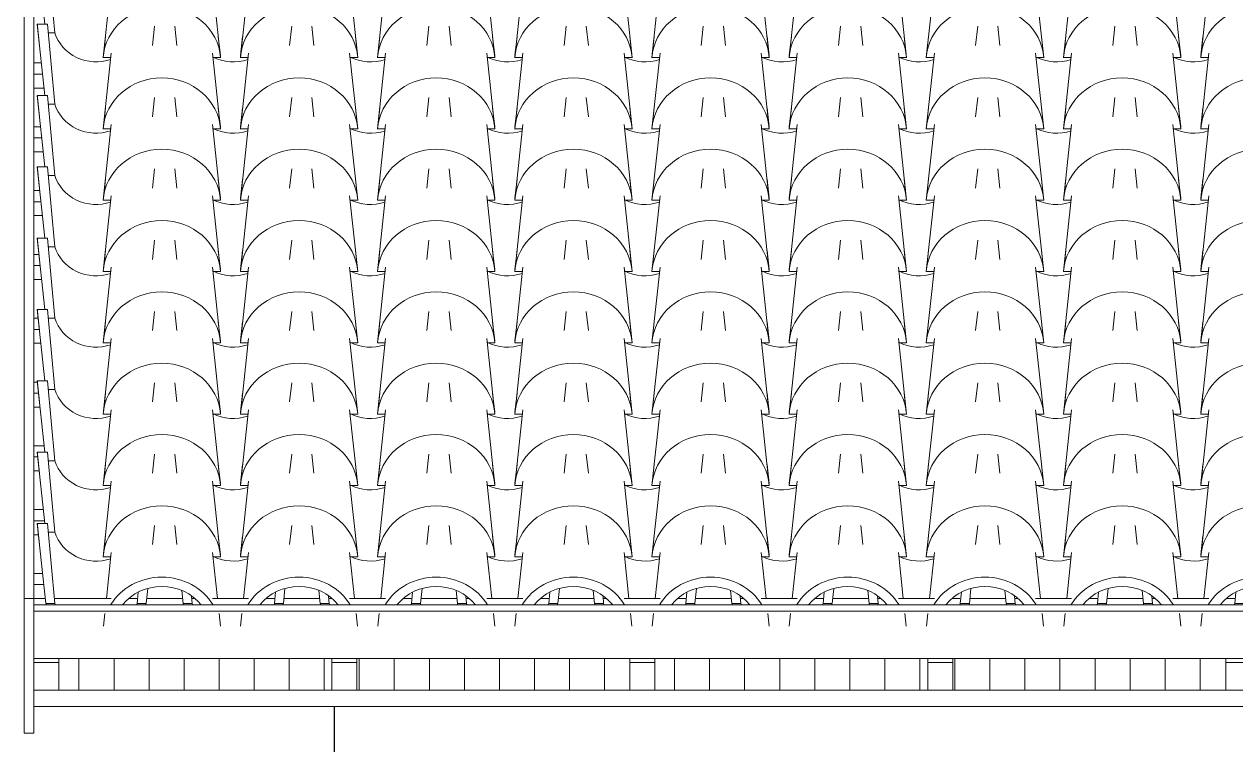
# Model space of a CAD drawing. Header units: millimetres. Extents: x -12976 to 58202, y -2238 to 7407.
# Drawn here: x 37338 to 39759, y 3994 to 5435 of the extents above; entities that cross this region are included whole.
import ezdxf

# ---------------------------------------------------------------- set-up
doc = ezdxf.new("R2010")
doc.units = ezdxf.units.MM
for name, color, linetype, lineweight in [('A-GLAZ-CURT', 52, 'Continuous', 9), ('A-GLAZ-CWMG', 51, 'Continuous', 9), ('A-ROOF', 132, 'Continuous', 9), ('A-ROOF-OTLN', 132, 'Continuous', 9), ('A-ROOF-PATT', 132, 'Continuous', 9), ('A-WALL', 113, 'Continuous', 25)]:
    doc.layers.add(name, color=color, linetype=linetype, lineweight=lineweight)

# ---------------------------------------------------------------- blocks, each defined once
blk = doc.blocks.new('Rectangular Mullion - Ripa-4229792-FACHADA LATERAL ESQUERDA')
at = {"layer": 'A-GLAZ-CWMG'}
for p, q in [((3217.5, 4336.5), (3199.7, 4336.5)), ((3219.9, 4314.2), (3199.7, 4314.2)), ((3222.9, 4286.3), (3199.7, 4286.3)), ((3497, 4286.3), (3425.3, 4286.3)), ((3771.1, 4286.3), (3699.4, 4286.3)), ((4045.2, 4286.3), (3973.5, 4286.3)), ((4319.3, 4286.3), (4247.6, 4286.3)), ((4593.4, 4286.3), (4521.7, 4286.3)), ((4867.5, 4286.3), (4795.8, 4286.3)), ((5141.6, 4286.3), (5069.9, 4286.3)), ((5415.7, 4286.3), (5344, 4286.3))]:
    blk.add_line(p, q, dxfattribs=at)
blk = doc.blocks.new('Rectangular Mullion - Ripa-V129-FACHADA LATERAL ESQUERDA')
at = {"layer": 'A-GLAZ-CWMG'}
for p, q in [((3219.1, 4464.1), (3199.7, 4464.1)), ((3221.5, 4441.8), (3199.7, 4441.8)), ((3209.2, 4413.9), (3199.7, 4413.9))]:
    blk.add_line(p, q, dxfattribs=at)
blk = doc.blocks.new('Rectangular Mullion - Ripa-V130-FACHADA LATERAL ESQUERDA')
at = {"layer": 'A-GLAZ-CWMG'}
for p, q in [((3220.7, 4591.6), (3199.7, 4591.6)), ((3207.9, 4569.4), (3199.7, 4569.4)), ((3210.8, 4541.5), (3199.7, 4541.5))]:
    blk.add_line(p, q, dxfattribs=at)
blk = doc.blocks.new('Rectangular Mullion - Ripa-V131-FACHADA LATERAL ESQUERDA')
at = {"layer": 'A-GLAZ-CWMG'}
for p, q in [((3207.1, 4719.2), (3199.7, 4719.2)), ((3209.5, 4696.9), (3199.7, 4696.9)), ((3212.4, 4669.1), (3199.7, 4669.1))]:
    blk.add_line(p, q, dxfattribs=at)
blk = doc.blocks.new('Rectangular Mullion - Ripa-V132-FACHADA LATERAL ESQUERDA')
at = {"layer": 'A-GLAZ-CWMG'}
for p, q in [((3208.7, 4846.8), (3199.7, 4846.8)), ((3211.1, 4824.5), (3199.7, 4824.5)), ((3214, 4796.7), (3199.7, 4796.7))]:
    blk.add_line(p, q, dxfattribs=at)
blk = doc.blocks.new('Rectangular Mullion - Ripa-V133-FACHADA LATERAL ESQUERDA')
at = {"layer": 'A-GLAZ-CWMG'}
for p, q in [((3210.3, 4974.4), (3199.7, 4974.4)), ((3212.7, 4952.1), (3199.7, 4952.1)), ((3215.7, 4924.2), (3199.7, 4924.2))]:
    blk.add_line(p, q, dxfattribs=at)
blk = doc.blocks.new('Rectangular Mullion - Ripa-V134-FACHADA LATERAL ESQUERDA')
at = {"layer": 'A-GLAZ-CWMG'}
for p, q in [((3211.9, 5102), (3199.7, 5102)), ((3214.3, 5079.7), (3199.7, 5079.7)), ((3217.3, 5051.8), (3199.7, 5051.8))]:
    blk.add_line(p, q, dxfattribs=at)
blk = doc.blocks.new('Rectangular Mullion - Ripa-V135-FACHADA LATERAL ESQUERDA')
at = {"layer": 'A-GLAZ-CWMG'}
for p, q in [((3213.5, 5229.5), (3199.7, 5229.5)), ((3215.9, 5207.3), (3199.7, 5207.3)), ((3218.9, 5179.4), (3199.7, 5179.4))]:
    blk.add_line(p, q, dxfattribs=at)
blk = doc.blocks.new('Rectangular Mullion - Ripa-V136-FACHADA LATERAL ESQUERDA')
at = {"layer": 'A-GLAZ-CWMG'}
for p, q in [((3215.1, 5357.1), (3199.7, 5357.1)), ((3217.5, 5334.8), (3199.7, 5334.8)), ((3220.5, 5307), (3199.7, 5307))]:
    blk.add_line(p, q, dxfattribs=at)
blk = doc.blocks.new('Rectangular Mullion - Caibro-4229768-FACHADA LATERAL ESQUERDA')
at = {"layer": 'A-GLAZ-CWMG'}
for p, q in [((3199.7, 6582.8), (3221.3, 6582.8)), ((3199.7, 4158.8), (3199.7, 4166.3)), ((3249.7, 4166.3), (3249.7, 4158.8)), ((3199.7, 4158.8), (3199.7, 4103.1)), ((3249.7, 4158.8), (3199.7, 4158.8)), ((3249.7, 4103.1), (3249.7, 4158.8)), ((3199.7, 4103.1), (3249.7, 4103.1))]:
    blk.add_line(p, q, dxfattribs=at)
blk = doc.blocks.new('Rectangular Mullion - Caibro-4229766-FACHADA LATERAL ESQUERDA')
at = {"layer": 'A-GLAZ-CWMG'}
for p, q in [((3795, 4166.3), (3795, 4158.8)), ((3845, 4158.8), (3845, 4166.3)), ((3795, 4158.8), (3795, 4103.1)), ((3845, 4158.8), (3795, 4158.8)), ((3845, 4103.1), (3845, 4158.8)), ((3795, 4103.1), (3845, 4103.1))]:
    blk.add_line(p, q, dxfattribs=at)
blk = doc.blocks.new('COLONIAL BASE - COLONIAL BASE-4236683-FACHADA LATERAL ESQUERDA')
at = {"layer": 'A-GLAZ-CURT'}
for p, q in [((3755.4, 4432.3), (3759.5, 4394.2)), ((3985, 4394.2), (3989.2, 4432.3)), ((3892.9, 4286.2), (3902.7, 4378.4)), ((4104.9, 4378.4), (4114.7, 4286.2)), ((3769.4, 4302.1), (3772.1, 4276.7)), ((3790.1, 4276.7), (3788.8, 4291.2)), ((3954.5, 4276.7), (3956.6, 4299.1)), ((3972.5, 4276.7), (3975.7, 4306.2)), ((3772.1, 4276.7), (3790.1, 4276.7)), ((3954.5, 4276.7), (3972.5, 4276.7)), ((3889.6, 4256.2), (3886.9, 4231.1)), ((4120.7, 4231.1), (4118, 4256.2))]:
    blk.add_line(p, q, dxfattribs=at)
for centre, major_axis, start_param, end_param in [((4003.8, 4220), (117.5, 0), 0.514642, 2.626951), ((4003.8, 4220), (97.5, 0), 0.636036, 2.505557), ((3872.3, 4297.9), (102.8, 0), 3.36491, 3.401368), ((3872.3, 4297.9), (85.3, 0), 3.411763, 3.456659), ((3872.3, 4297.9), (85.3, 0), 5.968119, 6.013015), ((3872.3, 4297.9), (102.8, 0), 6.02341, 6.059868)]:
    blk.add_ellipse(centre, major_axis=major_axis, ratio=0.928477, start_param=start_param, end_param=end_param, dxfattribs=at)
blk = doc.blocks.new('COLONIAL BASE - COLONIAL BASE-V155-FACHADA LATERAL ESQUERDA')
at = {"layer": 'A-GLAZ-CURT'}
for p, q in [((4303.6, 4574.9), (4307.7, 4536.7)), ((4533.2, 4536.7), (4537.4, 4574.9)), ((4434.7, 4369.6), (4450.9, 4521)), ((4653.1, 4521), (4669.3, 4369.6)), ((4439.3, 4411.8), (4435.1, 4373.7)), ((4668.9, 4373.7), (4664.7, 4411.8)), ((4450, 4369.6), (4434.7, 4369.6)), ((4669.3, 4369.6), (4654, 4369.6))]:
    blk.add_line(p, q, dxfattribs=at)
for centre, major_axis, start_param, end_param in [((4552, 4362.6), (117.5, 0), 0.063873, 3.077719), ((4420.5, 4440.4), (85.3, 0), 4.213259, 5.064544)]:
    blk.add_ellipse(centre, major_axis=major_axis, ratio=0.928477, start_param=start_param, end_param=end_param, dxfattribs=at)
blk = doc.blocks.new('COLONIAL BASE - COLONIAL BASE-V181-FACHADA LATERAL ESQUERDA')
at = {"layer": 'A-GLAZ-CURT'}
for p, q in [((3226.9, 4436.4), (3206.8, 4436.4)), ((3206.8, 4436.4), (3223.9, 4276.7)), ((3207.2, 4432.3), (3211.4, 4394.2)), ((3241.9, 4276.7), (3226.9, 4436.4)), ((3436.8, 4394.2), (3441, 4432.3)), ((3344.7, 4286.2), (3354.5, 4378.4)), ((3556.7, 4378.4), (3566.5, 4286.2)), ((3406.3, 4276.7), (3408.4, 4299.1)), ((3424.3, 4276.7), (3427.5, 4306.2)), ((3223.9, 4276.7), (3241.9, 4276.7)), ((3406.3, 4276.7), (3424.3, 4276.7)), ((3341.4, 4256.2), (3338.7, 4231.1)), ((3572.5, 4231.1), (3569.8, 4256.2))]:
    blk.add_line(p, q, dxfattribs=at)
for centre, major_axis, start_param, end_param in [((3324.1, 4443.4), (117.5, 0), 3.205466, 3.249266), ((3455.6, 4220), (117.5, 0), 0.514642, 2.626951), ((3455.6, 4220), (97.5, 0), 0.636036, 2.505557), ((3324.1, 4297.9), (102.8, 0), 3.36491, 3.401368), ((3324.1, 4297.9), (85.3, 0), 3.411763, 3.456659), ((3324.1, 4297.9), (85.3, 0), 5.968119, 6.013015), ((3324.1, 4297.9), (102.8, 0), 6.02341, 6.059868)]:
    blk.add_ellipse(centre, major_axis=major_axis, ratio=0.928477, start_param=start_param, end_param=end_param, dxfattribs=at)
blk = doc.blocks.new('COLONIAL BASE - COLONIAL BASE-V182-FACHADA LATERAL ESQUERDA')
at = {"layer": 'A-GLAZ-CURT'}
for p, q in [((3226.9, 4579), (3206.8, 4579)), ((3206.8, 4579), (3222.1, 4436.4)), ((3241.9, 4419.3), (3226.9, 4579)), ((3207.2, 4574.9), (3211.4, 4536.7)), ((3436.8, 4536.7), (3441, 4574.9)), ((3338.3, 4369.6), (3354.5, 4521)), ((3556.7, 4521), (3572.9, 4369.6)), ((3229.6, 4419.3), (3241.9, 4419.3)), ((3342.9, 4411.8), (3338.7, 4373.7)), ((3572.5, 4373.7), (3568.4, 4411.8)), ((3353.6, 4369.6), (3338.3, 4369.6)), ((3572.9, 4369.6), (3557.6, 4369.6))]:
    blk.add_line(p, q, dxfattribs=at)
for centre, major_axis, start_param, end_param in [((3324.1, 4586), (117.5, 0), 3.205466, 3.249266), ((3455.6, 4362.6), (117.5, 0), 0.063873, 3.077719), ((3324.1, 4440.4), (85.3, 0), 3.411763, 5.064544)]:
    blk.add_ellipse(centre, major_axis=major_axis, ratio=0.928477, start_param=start_param, end_param=end_param, dxfattribs=at)

msp = doc.modelspace()

# ---------------------------------------------------------------- hatches: boundary and pattern name
at = {"layer": 'A-ROOF-PATT'}
h = msp.add_hatch(dxfattribs=at)
h.set_pattern_fill('FP_22', color=256, style=0, pattern_type=2)
h.set_pattern_definition([(90, (34157.68, 6240.08), (-70, 4e-15), [])])
h.paths.add_polyline_path([(37407.3, 4103.1), (37952.7, 4103.1), (37952.7, 4166.3), (37407.3, 4166.3), (37407.3, 4129.7)])
h.paths.add_polyline_path([(48224.4, 4103.1), (48669.1, 4103.1), (48669.1, 4166.3), (48123.8, 4166.3), (48123.8, 4103.1), (48219, 4103.1)])
h.paths.add_polyline_path([(38002.7, 4103.1), (38548, 4103.1), (38548, 4166.3), (38002.7, 4166.3), (38002.7, 4129.7)])
h.paths.add_polyline_path([(38598, 4103.1), (39143.4, 4103.1), (39143.4, 4166.3), (38598, 4166.3), (38598, 4129.7)])
h.paths.add_polyline_path([(39193.4, 4103.1), (39738.8, 4103.1), (39738.8, 4166.3), (39193.4, 4166.3), (39193.4, 4129.7)])
h.paths.add_polyline_path([(39788.8, 4103.1), (40334.1, 4103.1), (40334.1, 4166.3), (39788.8, 4166.3), (39788.8, 4129.7)])
h.paths.add_polyline_path([(40384.1, 4103.1), (40929.5, 4103.1), (40929.5, 4166.3), (40384.1, 4166.3), (40384.1, 4129.7)])
h.paths.add_polyline_path([(40979.5, 4103.1), (41223.8, 4103.4), (41445.7, 4137.6), (41455.8, 4135.5), (41452.5, 4138.4), (41429.8, 4148.1), (41384.4, 4137.7), (41367.8, 4143.6), (41372, 4149.7), (41391.4, 4164.2), (41400.8, 4166.3), (40979.5, 4166.3), (40979.5, 4129.7)])
h.paths.add_polyline_path([(48073.8, 4103.1), (48073.8, 4166.3), (47528.4, 4166.3), (47528.4, 4103.1), (48057.2, 4103.1)])
h.paths.add_polyline_path([(41469.9, 4103.1), (41483.5, 4103.1), (41479.3, 4109.8), (41470.9, 4103.8)])
h.paths.add_polyline_path([(47478.4, 4103.1), (47478.4, 4166.3), (46933, 4166.3), (46933, 4103.1), (47452.8, 4103.1)])
h.paths.add_polyline_path([(54027.3, 4103.1), (54027.3, 4166.3), (53482, 4166.3), (53482, 4103.1), (53884.8, 4103.1)])
h.paths.add_polyline_path([(53418.4, 4103.1), (53432, 4103.4), (53432, 4166.3), (53239.6, 4166.3), (53249, 4164.2), (53269.2, 4149.1), (53271.5, 4145.3), (53252.7, 4138.6), (53210.5, 4148.5), (53186.8, 4137.6), (53184.5, 4135.5), (53194.6, 4137.6), (53326.3, 4117.5), (53416.4, 4103.4)])
h.paths.add_polyline_path([(46883, 4103.1), (46883, 4166.3), (46337.7, 4166.3), (46337.7, 4103.1), (46848.5, 4103.1)])
h.paths.add_polyline_path([(46287.7, 4103.1), (46287.3, 4166.3), (45742.3, 4166.3), (45742.3, 4103.1), (46287.3, 4103.1)])
h.paths.add_polyline_path([(45692.3, 4103.1), (45692.3, 4166.3), (45147, 4166.3), (45147, 4103.1), (45682.9, 4103.1)])
h.paths.add_polyline_path([(53164.1, 4103.1), (53177.1, 4103.1), (53163.1, 4113.1), (53157.9, 4104.7), (53153.3, 4103.1)])
h.paths.add_polyline_path([(53127.2, 4103.1), (53107.8, 4113.5), (53073, 4131.5), (53030.3, 4157.5), (53017.1, 4166.3), (52886.6, 4166.3), (52886.6, 4103.1), (53107.8, 4103.1)])
h.paths.add_polyline_path([(45097, 4103.1), (45097, 4166.3), (44551.6, 4166.3), (44551.6, 4103.1), (45078.6, 4103.1)])
h.paths.add_polyline_path([(52836.6, 4103.1), (52836.6, 4166.3), (52291.3, 4166.3), (52291.3, 4103.1), (52805.6, 4103.1)])
h.paths.add_polyline_path([(41519.9, 4103.1), (41524.8, 4103.1), (41524.8, 4105.7)])
h.paths.add_polyline_path([(41574.8, 4103.1), (42120.2, 4103.1), (42120.2, 4166.3), (41629.5, 4165.9), (41608.5, 4151.8), (41574.8, 4131.9), (41574.8, 4127.9)])
h.paths.add_polyline_path([(44501.6, 4103.1), (44501.6, 4166.3), (43956.3, 4166.3), (43956.3, 4103.1), (44474.2, 4103.1)])
h.paths.add_polyline_path([(43906.3, 4103.1), (43906.3, 4166.3), (43360.9, 4166.3), (43360.9, 4103.1), (43869.9, 4103.1)])
h.paths.add_polyline_path([(43310.9, 4103.1), (43310.9, 4166.3), (42765.5, 4166.3), (42765.5, 4103.1), (43308.7, 4103.1)])
h.paths.add_polyline_path([(52241.3, 4103.1), (52241.3, 4166.3), (51695.9, 4166.3), (51695.9, 4103.1), (52201.3, 4103.1)])
h.paths.add_polyline_path([(51645.9, 4103.1), (51645.9, 4166.3), (51100.5, 4166.3), (51100.5, 4103.1), (51640.1, 4103.1)])
h.paths.add_polyline_path([(42170.2, 4103.1), (42715.5, 4103.1), (42715.5, 4166.3), (42170.2, 4166.3), (42170.2, 4129.7)])
h.paths.add_polyline_path([(51050.5, 4103.1), (51050.5, 4166.3), (50505.2, 4166.3), (50505.2, 4103.1), (51035.7, 4103.1)])
h.paths.add_polyline_path([(50455.2, 4103.1), (50455.2, 4166.3), (49909.8, 4166.3), (49909.8, 4103.1), (50431.4, 4103.1)])
h.paths.add_polyline_path([(49859.8, 4103.1), (49859.8, 4166.3), (49314.5, 4166.3), (49314.5, 4103.1), (49827, 4103.1)])
h.paths.add_polyline_path([(49264.5, 4103.1), (49264.5, 4166.3), (48719.1, 4166.3), (48719.1, 4103.1), (49222.7, 4103.1)])
h.paths.add_polyline_path([(48344.5, 4286.2), (48344.5, 4286.3), (48328.5, 4286.2)])
h.paths.add_polyline_path([(53826.5, 4286.2), (53826.4, 4286.3), (53810.4, 4286.2)])
h.paths.add_polyline_path([(42862.5, 4286.2), (42862.5, 4286.3), (42846.5, 4286.2)])
h.paths.add_polyline_path([(46974, 4286.2), (46974, 4286.3), (46958, 4286.2)])
h.paths.add_polyline_path([(53552.4, 4286.2), (53552.3, 4286.3), (53539.5, 4286.2)])
h.paths.add_polyline_path([(46699.9, 4286.2), (46699.9, 4286.3), (46683.9, 4286.2)])
h.paths.add_polyline_path([(42588.4, 4286.2), (42588.4, 4286.3), (42574.9, 4286.2)])
h.paths.add_polyline_path([(46425.8, 4286.2), (46425.8, 4286.3), (46416.8, 4286.2)])
h.paths.add_polyline_path([(42040.2, 4286.2), (42040.2, 4286.3), (42024.2, 4286.2)])
h.paths.add_polyline_path([(41766.1, 4286.2), (41766.1, 4286.3), (41754.7, 4286.2)])
h.paths.add_polyline_path([(46151.7, 4286.2), (46151.7, 4286.3), (46135.7, 4286.2)])
h.paths.add_polyline_path([(45877.6, 4286.2), (45877.6, 4286.3), (45861.6, 4286.2)])
h.paths.add_polyline_path([(48070.4, 4286.2), (48070.4, 4286.3), (48068, 4286.2)])
h.paths.add_polyline_path([(53004.2, 4286.2), (53004.2, 4286.3), (52988.1, 4286.2)])
h.paths.add_polyline_path([(43906.3, 4286.2), (43906.3, 4286.3), (43903.3, 4286.2)])
h.paths.add_polyline_path([(52730.1, 4286.2), (52730.1, 4286.3), (52719.3, 4286.2)])
h.paths.add_polyline_path([(52456, 4286.2), (52456, 4286.3), (52439.9, 4286.2)])
h.paths.add_polyline_path([(40929.5, 4286.2), (40929.5, 4286.3), (40888.2, 4286.2)])
h.paths.add_polyline_path([(45603.5, 4286.2), (45603.5, 4286.3), (45596.6, 4286.2)])
h.paths.add_polyline_path([(52181.9, 4286.2), (52181.9, 4286.3), (52165.8, 4286.2)])
h.paths.add_polyline_path([(41492, 4286.2), (41492, 4286.3), (41476, 4286.2)])
h.paths.add_polyline_path([(45055.3, 4286.2), (45055.3, 4286.3), (45039.3, 4286.2)])
h.paths.add_polyline_path([(51907.8, 4286.2), (51907.8, 4286.3), (51899.1, 4286.2)])

# ---------------------------------------------------------------- linework, layer by layer
at = {"layer": 'A-ROOF'}
for p, q in [((37407.3, 4103.1), (37952.7, 4103.1)), ((38002.7, 4103.1), (38548, 4103.1)), ((38598, 4103.1), (39143.4, 4103.1)), ((39193.4, 4103.1), (39738.8, 4103.1)), ((41114.6, 4070.7), (37357.3, 4070.7))]:
    msp.add_line(p, q, dxfattribs=at)
at = {"layer": 'A-ROOF-OTLN'}
for p, q in [((37338.3, 6710.2), (37338.3, 4016.9)), ((37357.3, 4166.3), (37357.3, 6710.2)), ((37380.6, 4286.2), (37338.3, 4286.2)), ((37512.2, 4286.2), (37400.1, 4286.2)), ((37563.5, 4286.2), (37546.8, 4286.2)), ((37654.7, 4286.2), (37583, 4286.2)), ((37679.8, 4286.2), (37674.2, 4286.2)), ((37786.3, 4286.2), (37714.4, 4286.2)), ((37837.6, 4286.2), (37820.9, 4286.2)), ((37928.8, 4286.2), (37857.1, 4286.2)), ((37953.9, 4286.2), (37948.3, 4286.2)), ((38060.4, 4286.2), (37988.5, 4286.2)), ((38111.7, 4286.2), (38095, 4286.2)), ((38202.9, 4286.2), (38131.2, 4286.2)), ((38228, 4286.2), (38222.4, 4286.2)), ((38334.5, 4286.2), (38262.6, 4286.2)), ((38385.8, 4286.2), (38369.1, 4286.2)), ((38477, 4286.2), (38405.3, 4286.2)), ((38502.1, 4286.2), (38496.5, 4286.2)), ((38608.6, 4286.2), (38536.7, 4286.2)), ((38659.9, 4286.2), (38643.2, 4286.2)), ((38751.1, 4286.2), (38679.4, 4286.2)), ((38776.1, 4286.2), (38770.6, 4286.2)), ((38882.7, 4286.2), (38810.8, 4286.2)), ((38934, 4286.2), (38917.3, 4286.2)), ((39025.2, 4286.2), (38953.5, 4286.2)), ((39050.3, 4286.2), (39044.7, 4286.2)), ((39156.8, 4286.2), (39084.9, 4286.2)), ((39207.8, 4286.2), (39191.4, 4286.2)), ((39299.3, 4286.2), (39227.6, 4286.2)), ((39324.4, 4286.2), (39318.8, 4286.2)), ((39430.9, 4286.2), (39359, 4286.2)), ((39482.2, 4286.2), (39465.5, 4286.2)), ((39573.4, 4286.2), (39501.7, 4286.2)), ((39598.5, 4286.2), (39592.9, 4286.2)), ((39705, 4286.2), (39633.1, 4286.2)), ((39756.3, 4286.2), (39739.6, 4286.2)), ((54077.3, 4273.5), (37357.3, 4273.5)), ((54077.3, 4260.8), (37357.3, 4260.8)), ((54077.3, 4166.3), (37357.3, 4166.3)), ((37357.3, 4016.9), (37357.3, 4103.1)), ((37338.3, 4016.9), (37357.3, 4016.9))]:
    msp.add_line(p, q, dxfattribs=at)
at = {"layer": 'A-WALL'}
msp.add_line((37957.3, 4070.7), (37957.3, 3115.5), dxfattribs=at)

# ---------------------------------------------------------------- block references
at = {"layer": 'A-GLAZ-CURT'}
for name, p in [('COLONIAL BASE - COLONIAL BASE-V182-FACHADA LATERAL ESQUERDA', (34157.7, 998.1)), ('COLONIAL BASE - COLONIAL BASE-V155-FACHADA LATERAL ESQUERDA', (33335.4, 998.1)), ('COLONIAL BASE - COLONIAL BASE-V155-FACHADA LATERAL ESQUERDA', (33609.5, 998.1)), ('COLONIAL BASE - COLONIAL BASE-V155-FACHADA LATERAL ESQUERDA', (33883.6, 998.1)), ('COLONIAL BASE - COLONIAL BASE-V155-FACHADA LATERAL ESQUERDA', (34157.7, 998.1)), ('COLONIAL BASE - COLONIAL BASE-V155-FACHADA LATERAL ESQUERDA', (34431.8, 998.1)), ('COLONIAL BASE - COLONIAL BASE-V155-FACHADA LATERAL ESQUERDA', (34705.9, 998.1)), ('COLONIAL BASE - COLONIAL BASE-V155-FACHADA LATERAL ESQUERDA', (34980, 998.1)), ('COLONIAL BASE - COLONIAL BASE-V155-FACHADA LATERAL ESQUERDA', (35254.1, 998.1)), ('COLONIAL BASE - COLONIAL BASE-V182-FACHADA LATERAL ESQUERDA', (34157.7, 855.5)), ('COLONIAL BASE - COLONIAL BASE-V155-FACHADA LATERAL ESQUERDA', (33335.4, 855.5)), ('COLONIAL BASE - COLONIAL BASE-V155-FACHADA LATERAL ESQUERDA', (33609.5, 855.5)), ('COLONIAL BASE - COLONIAL BASE-V155-FACHADA LATERAL ESQUERDA', (33883.6, 855.5)), ('COLONIAL BASE - COLONIAL BASE-V155-FACHADA LATERAL ESQUERDA', (34157.7, 855.5)), ('COLONIAL BASE - COLONIAL BASE-V155-FACHADA LATERAL ESQUERDA', (34431.8, 855.5)), ('COLONIAL BASE - COLONIAL BASE-V155-FACHADA LATERAL ESQUERDA', (34705.9, 855.5)), ('COLONIAL BASE - COLONIAL BASE-V155-FACHADA LATERAL ESQUERDA', (34980, 855.5)), ('COLONIAL BASE - COLONIAL BASE-V155-FACHADA LATERAL ESQUERDA', (35254.1, 855.5)), ('COLONIAL BASE - COLONIAL BASE-V182-FACHADA LATERAL ESQUERDA', (34157.7, 712.9)), ('COLONIAL BASE - COLONIAL BASE-V155-FACHADA LATERAL ESQUERDA', (33335.4, 712.9)), ('COLONIAL BASE - COLONIAL BASE-V155-FACHADA LATERAL ESQUERDA', (33609.5, 712.9)), ('COLONIAL BASE - COLONIAL BASE-V155-FACHADA LATERAL ESQUERDA', (33883.6, 712.9)), ('COLONIAL BASE - COLONIAL BASE-V155-FACHADA LATERAL ESQUERDA', (34157.7, 712.9)), ('COLONIAL BASE - COLONIAL BASE-V155-FACHADA LATERAL ESQUERDA', (34431.8, 712.9)), ('COLONIAL BASE - COLONIAL BASE-V155-FACHADA LATERAL ESQUERDA', (34705.9, 712.9)), ('COLONIAL BASE - COLONIAL BASE-V155-FACHADA LATERAL ESQUERDA', (34980, 712.9)), ('COLONIAL BASE - COLONIAL BASE-V155-FACHADA LATERAL ESQUERDA', (35254.1, 712.9)), ('COLONIAL BASE - COLONIAL BASE-V182-FACHADA LATERAL ESQUERDA', (34157.7, 570.4)), ('COLONIAL BASE - COLONIAL BASE-V155-FACHADA LATERAL ESQUERDA', (33335.4, 570.4)), ('COLONIAL BASE - COLONIAL BASE-V155-FACHADA LATERAL ESQUERDA', (33609.5, 570.4)), ('COLONIAL BASE - COLONIAL BASE-V155-FACHADA LATERAL ESQUERDA', (33883.6, 570.4)), ('COLONIAL BASE - COLONIAL BASE-V155-FACHADA LATERAL ESQUERDA', (34157.7, 570.4)), ('COLONIAL BASE - COLONIAL BASE-V155-FACHADA LATERAL ESQUERDA', (34431.8, 570.4)), ('COLONIAL BASE - COLONIAL BASE-V155-FACHADA LATERAL ESQUERDA', (34705.9, 570.4)), ('COLONIAL BASE - COLONIAL BASE-V155-FACHADA LATERAL ESQUERDA', (34980, 570.4)), ('COLONIAL BASE - COLONIAL BASE-V155-FACHADA LATERAL ESQUERDA', (35254.1, 570.4)), ('COLONIAL BASE - COLONIAL BASE-V182-FACHADA LATERAL ESQUERDA', (34157.7, 427.8)), ('COLONIAL BASE - COLONIAL BASE-V155-FACHADA LATERAL ESQUERDA', (33335.4, 427.8)), ('COLONIAL BASE - COLONIAL BASE-V155-FACHADA LATERAL ESQUERDA', (33609.5, 427.8)), ('COLONIAL BASE - COLONIAL BASE-V155-FACHADA LATERAL ESQUERDA', (33883.6, 427.8)), ('COLONIAL BASE - COLONIAL BASE-V155-FACHADA LATERAL ESQUERDA', (34157.7, 427.8)), ('COLONIAL BASE - COLONIAL BASE-V155-FACHADA LATERAL ESQUERDA', (34431.8, 427.8)), ('COLONIAL BASE - COLONIAL BASE-V155-FACHADA LATERAL ESQUERDA', (34705.9, 427.8)), ('COLONIAL BASE - COLONIAL BASE-V155-FACHADA LATERAL ESQUERDA', (34980, 427.8)), ('COLONIAL BASE - COLONIAL BASE-V155-FACHADA LATERAL ESQUERDA', (35254.1, 427.8)), ('COLONIAL BASE - COLONIAL BASE-V182-FACHADA LATERAL ESQUERDA', (34157.7, 285.2)), ('COLONIAL BASE - COLONIAL BASE-V155-FACHADA LATERAL ESQUERDA', (33335.4, 285.2)), ('COLONIAL BASE - COLONIAL BASE-V155-FACHADA LATERAL ESQUERDA', (33609.5, 285.2)), ('COLONIAL BASE - COLONIAL BASE-V155-FACHADA LATERAL ESQUERDA', (33883.6, 285.2)), ('COLONIAL BASE - COLONIAL BASE-V155-FACHADA LATERAL ESQUERDA', (34157.7, 285.2)), ('COLONIAL BASE - COLONIAL BASE-V155-FACHADA LATERAL ESQUERDA', (34431.8, 285.2)), ('COLONIAL BASE - COLONIAL BASE-V155-FACHADA LATERAL ESQUERDA', (34705.9, 285.2)), ('COLONIAL BASE - COLONIAL BASE-V155-FACHADA LATERAL ESQUERDA', (34980, 285.2)), ('COLONIAL BASE - COLONIAL BASE-V155-FACHADA LATERAL ESQUERDA', (35254.1, 285.2)), ('COLONIAL BASE - COLONIAL BASE-V182-FACHADA LATERAL ESQUERDA', (34157.7, 142.6)), ('COLONIAL BASE - COLONIAL BASE-V155-FACHADA LATERAL ESQUERDA', (33335.4, 142.6)), ('COLONIAL BASE - COLONIAL BASE-V155-FACHADA LATERAL ESQUERDA', (33609.5, 142.6)), ('COLONIAL BASE - COLONIAL BASE-V155-FACHADA LATERAL ESQUERDA', (33883.6, 142.6)), ('COLONIAL BASE - COLONIAL BASE-V155-FACHADA LATERAL ESQUERDA', (34157.7, 142.6)), ('COLONIAL BASE - COLONIAL BASE-V155-FACHADA LATERAL ESQUERDA', (34431.8, 142.6)), ('COLONIAL BASE - COLONIAL BASE-V155-FACHADA LATERAL ESQUERDA', (34705.9, 142.6)), ('COLONIAL BASE - COLONIAL BASE-V155-FACHADA LATERAL ESQUERDA', (34980, 142.6)), ('COLONIAL BASE - COLONIAL BASE-V155-FACHADA LATERAL ESQUERDA', (35254.1, 142.6)), ('COLONIAL BASE - COLONIAL BASE-V182-FACHADA LATERAL ESQUERDA', (34157.7, 0)), ('COLONIAL BASE - COLONIAL BASE-V155-FACHADA LATERAL ESQUERDA', (33335.4, 0)), ('COLONIAL BASE - COLONIAL BASE-V155-FACHADA LATERAL ESQUERDA', (33609.5, 0)), ('COLONIAL BASE - COLONIAL BASE-V155-FACHADA LATERAL ESQUERDA', (33883.6, 0)), ('COLONIAL BASE - COLONIAL BASE-V155-FACHADA LATERAL ESQUERDA', (34157.7, 0)), ('COLONIAL BASE - COLONIAL BASE-V155-FACHADA LATERAL ESQUERDA', (34431.8, 0)), ('COLONIAL BASE - COLONIAL BASE-V155-FACHADA LATERAL ESQUERDA', (34705.9, 0)), ('COLONIAL BASE - COLONIAL BASE-V155-FACHADA LATERAL ESQUERDA', (34980, 0)), ('COLONIAL BASE - COLONIAL BASE-V155-FACHADA LATERAL ESQUERDA', (35254.1, 0)), ('COLONIAL BASE - COLONIAL BASE-V181-FACHADA LATERAL ESQUERDA', (34157.7, 0)), ('COLONIAL BASE - COLONIAL BASE-4236683-FACHADA LATERAL ESQUERDA', (33883.6, 0)), ('COLONIAL BASE - COLONIAL BASE-4236683-FACHADA LATERAL ESQUERDA', (34157.7, 0)), ('COLONIAL BASE - COLONIAL BASE-4236683-FACHADA LATERAL ESQUERDA', (34431.8, 0)), ('COLONIAL BASE - COLONIAL BASE-4236683-FACHADA LATERAL ESQUERDA', (34705.9, 0)), ('COLONIAL BASE - COLONIAL BASE-4236683-FACHADA LATERAL ESQUERDA', (34980, 0)), ('COLONIAL BASE - COLONIAL BASE-4236683-FACHADA LATERAL ESQUERDA', (35254.1, 0)), ('COLONIAL BASE - COLONIAL BASE-4236683-FACHADA LATERAL ESQUERDA', (35528.2, 0)), ('COLONIAL BASE - COLONIAL BASE-4236683-FACHADA LATERAL ESQUERDA', (35802.3, 0))]:
    msp.add_blockref(name, p, dxfattribs=at)
at = {"layer": 'A-GLAZ-CWMG'}
for name, p in [('Rectangular Mullion - Caibro-4229768-FACHADA LATERAL ESQUERDA', (34157.7, 0)), ('Rectangular Mullion - Ripa-V136-FACHADA LATERAL ESQUERDA', (34157.7, 0)), ('Rectangular Mullion - Ripa-V135-FACHADA LATERAL ESQUERDA', (34157.7, 0)), ('Rectangular Mullion - Ripa-V134-FACHADA LATERAL ESQUERDA', (34157.7, 0)), ('Rectangular Mullion - Ripa-V133-FACHADA LATERAL ESQUERDA', (34157.7, 0)), ('Rectangular Mullion - Ripa-V132-FACHADA LATERAL ESQUERDA', (34157.7, 0)), ('Rectangular Mullion - Ripa-V131-FACHADA LATERAL ESQUERDA', (34157.7, 0)), ('Rectangular Mullion - Ripa-V130-FACHADA LATERAL ESQUERDA', (34157.7, 0)), ('Rectangular Mullion - Ripa-V129-FACHADA LATERAL ESQUERDA', (34157.7, 0)), ('Rectangular Mullion - Ripa-4229792-FACHADA LATERAL ESQUERDA', (34157.7, 0)), ('Rectangular Mullion - Caibro-4229766-FACHADA LATERAL ESQUERDA', (34157.7, 0)), ('Rectangular Mullion - Caibro-4229766-FACHADA LATERAL ESQUERDA', (34753, 0)), ('Rectangular Mullion - Caibro-4229766-FACHADA LATERAL ESQUERDA', (35348.4, 0)), ('Rectangular Mullion - Caibro-4229766-FACHADA LATERAL ESQUERDA', (35943.8, 0))]:
    msp.add_blockref(name, p, dxfattribs=at)

doc.saveas('drawing.dxf')
